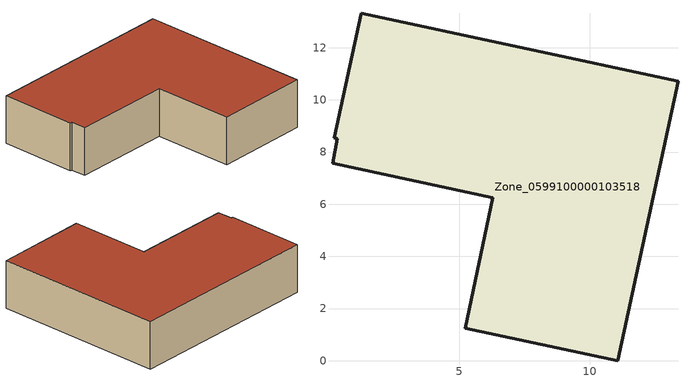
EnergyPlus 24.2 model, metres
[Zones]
Zone_0599100000103518
 floor ground (C_G): 6.29,6.24 0.14,7.57 0.32,8.5 0.2,8.55 1.24,13.32 13.38,10.71 11.07,0 5.22,1.24 z0
 wall outside (C_F): 5.22,1.24 11.07,0 13.38,10.71 1.24,13.32 0.2,8.55 0.32,8.5 0.14,7.57 6.29,6.24 5.22,1.24 z0:3.05
 roof outside (C_R): 0.14,7.57 6.29,6.24 5.22,1.24 11.07,0 13.38,10.71 1.24,13.32 0.2,8.55 0.32,8.5 z3.05
[BUILDING]
Pand.0599100000103518: North Axis=0; Terrain=City; Loads Convergence Tolerance Value=0.04; Temperature Convergence Tolerance Value=0.4; Solar Distribution=FullExterior; Maximum Number of Warmup Days=25; Minimum Number of Warmup Days=1
[Site:Location]
Rotterdam.The.Hague.AP_ZH_NLD Design_Conditions: Latitude=51.96; Longitude=4.45; Time Zone=1; Elevation=-4.5
[SITE:GROUNDTEMPERATURE:BUILDINGSURFACE]
18, 18, 18, 18, 18, 18, 18, 18, 18, 18, 18, 18
[MATERIAL] Thermal Absorptance=0.9; Solar Absorptance=0.7; Visible Absorptance=0.7
Name | Roughness | Thickness | Conductivity | Density | Specific Heat
G.TI.1975-1991 | MediumSmooth | 0.15 | 0.288461 | 540 | 1210
F.TI.1975-1991 | Rough | 0.3 | 0.230769 | 1920 | 840
R.TI.1975-1991 | MediumRough | 0.2 | 0.153846 | 1500 | 1000
[CONSTRUCTION]
C_G: G.TI.1975-1991
C_F: F.TI.1975-1991
C_R: R.TI.1975-1991
[ZONE]
Zone_0599100000103518: Type=1; Multiplier=1; Ceiling Height=Autocalculate; Volume=Autocalculate; Floor Area=autocalculate; Part of Total Floor Area=Yes
[ZONEINFILTRATION:DESIGNFLOWRATE]
Infil_Zone_0599100000103518: Zone or ZoneList or Space or SpaceList=Zone_0599100000103518; Schedule=AlwaysOn; Design Flow Rate Calculation Method=Flow/Area; Flow Rate per Floor Area=0.003; Constant Term Coefficient=1; Temperature Term Coefficient=0; Velocity Term Coefficient=0; Velocity Squared Term Coefficient=0
[HVACTEMPLATE:ZONE:IDEALLOADSAIRSYSTEM]
Zone_0599100000103518: Maximum Heating Supply Air Temperature=50; Minimum Cooling Supply Air Temperature=13; Maximum Heating Supply Air Humidity Ratio=0.0156; Minimum Cooling Supply Air Humidity Ratio=0.0077; Heating Limit=NoLimit; Cooling Limit=NoLimit; Dehumidification Control Type=ConstantSensibleHeatRatio; Cooling Sensible Heat Ratio=0.7; Dehumidification Setpoint=60; Humidification Control Type=None; Humidification Setpoint=30; Outdoor Air Method=None; Outdoor Air Flow Rate per Person=0.00944; Outdoor Air Flow Rate per Zone Floor Area=0; Outdoor Air Flow Rate per Zone=0; Demand Controlled Ventilation Type=None; Outdoor Air Economizer Type=NoEconomizer; Heat Recovery Type=None; Sensible Heat Recovery Effectiveness=0.7; Latent Heat Recovery Effectiveness=0.65
[ZONECONTROL:THERMOSTAT]
ThermostatControl_Zone_0599100000103518: Zone or ZoneList=Zone_0599100000103518; Control Type Schedule=DualSetpointControlType; Control 1=Thermostat_Zone_0599100000103518; Temperature Difference Between Cutout And Setpoint=0
[THERMOSTATSETPOINT:DUALSETPOINT]
Thermostat_Zone_0599100000103518: Heating Setpoint Temperature Schedule=HeatingSetpoint_Zone_0599100000103518; Cooling Setpoint Temperature Schedule=CoolingSetpoint_Zone_0599100000103518
[SCHEDULE:COMPACT]
HeatingSetpoint_Zone_0599100000103518: Through: 12/31, For: AllDays, Until: 24:00, 21
CoolingSetpoint_Zone_0599100000103518: Through: 12/31, For: AllDays, Until: 24:00, 24
DualSetpointControlType: Through: 12/31, For: AllDays, Until: 24:00, 4
AlwaysOn: Through: 12/31, For: AllDays, Until: 24:00, 1
